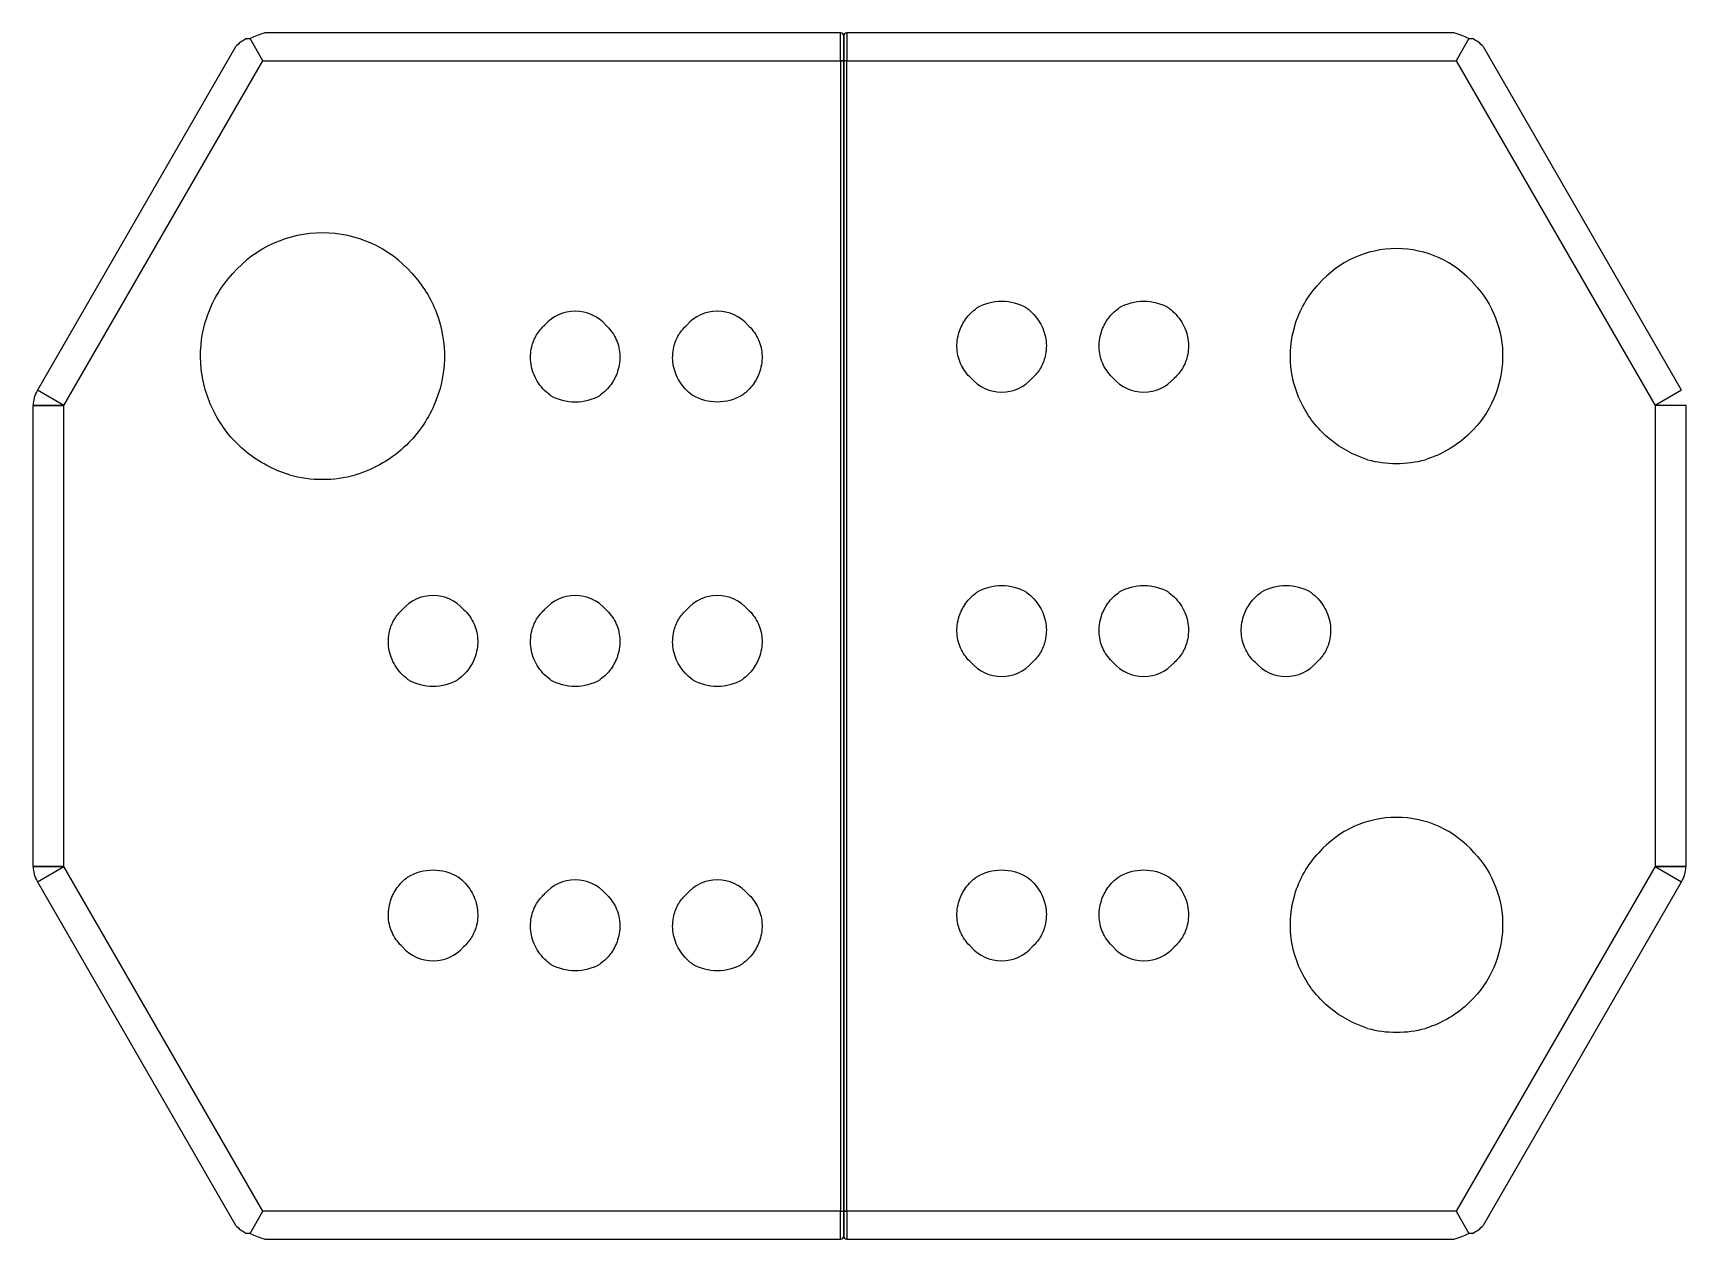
# Model space of a CAD drawing. Header units: millimetres. Extents: x -52 to 52, y -38 to 38.
import ezdxf

# ---------------------------------------------------------------- set-up
doc = ezdxf.new("R2010")
doc.units = ezdxf.units.MM
doc.layers.get('0').update_dxf_attribs({"linetype": 'CONTINUOUS'})

msp = doc.modelspace()

# ---------------------------------------------------------------- linework, layer by layer
for p, q in [((-37.77, 36.41), (-38.58, 37.82)), ((-37.77, 36.41), (-38.58, 37.82)), ((-1.2, 38.17), (-37.67, 38.17)), ((-1.2, 38.17), (-37.67, 38.17)), ((-1.2, 36.41), (-1.2, 38.17)), ((-1.2, 36.41), (-1.2, 38.17)), ((-1, 36.41), (-1, 37.99)), ((-1, 37.99), (-1, 36.41)), ((37.67, 38.17), (-0.8, 38.17)), ((-0.8, 38.17), (-0.8, 36.41)), ((37.67, 38.17), (-0.8, 38.17)), ((-0.8, 38.17), (-0.8, 36.41)), ((38.58, 37.82), (37.77, 36.41)), ((38.58, 37.82), (37.77, 36.41)), ((-39.5, 37.3), (-52.05, 15.56)), ((-1, -37.6), (-1, 37.6)), ((52.05, 15.56), (39.5, 37.3)), ((-50.37, 14.58), (-37.77, 36.41)), ((-37.77, 36.41), (-1.2, 36.41)), ((-1.2, 36.41), (-1, 36.41)), ((-1.2, 36.41), (-1, 36.41)), ((-0.8, 36.41), (-1, 36.41)), ((-0.8, 36.41), (-1, 36.41)), ((-0.8, 36.41), (37.77, 36.41)), ((37.77, 36.41), (50.37, 14.58)), ((-50.37, 14.58), (-52.05, 15.56)), ((-50.37, 14.58), (-52.05, 15.56)), ((52.05, 15.56), (50.37, 14.58)), ((-52.33, 14.58), (-50.37, 14.58)), ((-50.37, -14.58), (-52.33, -14.58)), ((-52.05, -15.56), (-50.37, -14.58)), ((-52.05, -15.56), (-50.37, -14.58)), ((-37.77, -36.41), (-50.37, -14.58)), ((50.37, -14.58), (37.77, -36.41)), ((50.37, -14.58), (52.05, -15.56)), ((52.33, -14.58), (50.37, -14.58)), ((50.37, -14.58), (52.05, -15.56)), ((-52.05, -15.56), (-39.5, -37.3)), ((39.5, -37.3), (52.05, -15.56)), ((-38.58, -37.82), (-37.77, -36.41)), ((-38.58, -37.82), (-37.77, -36.41)), ((-1.2, -36.41), (-37.77, -36.41)), ((-1.2, -38.17), (-1.2, -36.41)), ((-1.2, -36.41), (-1, -36.41)), ((-1.2, -38.17), (-1.2, -36.41)), ((-1, -36.41), (-1, -37.99)), ((-0.8, -36.41), (-1, -36.41)), ((-1, -37.99), (-1, -36.41)), ((-0.8, -36.41), (-0.8, -38.17)), ((-0.8, -36.41), (-0.8, -38.17)), ((37.77, -36.41), (-0.8, -36.41)), ((37.77, -36.41), (38.58, -37.82)), ((37.77, -36.41), (38.58, -37.82)), ((-37.67, -38.17), (-1.2, -38.17)), ((-0.8, -38.17), (37.67, -38.17))]:
    msp.add_line(p, q)
for points in [[(-1.2, 36.41), (-1.2, -36.41), (-37.77, -36.41), (-50.37, -14.58), (-50.37, 14.58), (-37.77, 36.41)], [(-1, 36.41), (-1.2, 36.41), (-1.2, -36.41), (-1, -36.41)], [(-1, -36.41), (-0.8, -36.41), (-0.8, 36.41), (-1, 36.41)], [(-0.8, -36.41), (-0.8, 36.41), (37.77, 36.41), (50.37, 14.58), (50.37, -14.58), (37.77, -36.41)], [(-50.37, 14.58), (-52.33, 14.58), (-52.33, -14.58), (-50.37, -14.58)], [(50.37, -14.58), (52.33, -14.58), (52.33, 14.58), (50.37, 14.58)]]:
    msp.add_lwpolyline(points, close=True)
for centre, radius, start, end in [((-34, 18), 7.52, 41.0496, 138.9504), ((34, 18), 6.52, 41.0496, 138.9504), ((9, 18), 3.18, 59.8597, 120.1403), ((18, 18), 3.18, 59.8597, 120.1403), ((-18, 18), 2.56, 40.9457, 139.0543), ((-9, 18), 2.56, 40.9457, 139.0543), ((9, 18), 2.56, 220.9457, 319.0543), ((18, 18), 2.56, 220.9457, 319.0543), ((-18, 18), 3.18, 239.8597, 300.1403), ((-9, 18), 3.17, 239.8597, 300.1403), ((34, 18), 7.08, 255.0013, 284.9987), ((-34, 18), 8.08, 255.0013, 284.9987), ((9, 0), 3.18, 59.8597, 120.1403), ((18, 0), 3.18, 59.8597, 120.1403), ((27, 0), 3.18, 59.8597, 120.1403), ((-27, 0), 2.56, 40.9457, 139.0543), ((-18, 0), 2.56, 40.9457, 139.0543), ((-9, 0), 2.56, 40.9457, 139.0543), ((9, 0), 2.56, 220.9457, 319.0543), ((18, 0), 2.56, 220.9457, 319.0543), ((27, 0), 2.56, 220.9457, 319.0543), ((-27, 0), 3.18, 239.8597, 300.1403), ((-18, 0), 3.18, 239.8597, 300.1403), ((-9, 0), 3.18, 239.8597, 300.1403), ((34, -18), 6.52, 41.0496, 138.9504), ((-27, -18), 3.17, 59.8597, 120.1403), ((-18, -18), 2.56, 40.9457, 139.0543), ((-9, -18), 2.56, 40.9457, 139.0543), ((9, -18), 3.17, 59.8597, 120.1403), ((18, -18), 3.17, 59.8597, 120.1403), ((-27, -18), 2.56, 220.9457, 319.0543), ((9, -18), 2.56, 220.9457, 319.0543), ((18, -18), 2.56, 220.9457, 319.0543), ((-18, -18), 3.18, 239.8597, 300.1403), ((-9, -18), 3.18, 239.8597, 300.1403), ((34, -18), 7.08, 255.0013, 284.9987)]:
    msp.add_arc(centre, radius, start, end)
for centre, major_axis, ratio, start_param, end_param in [((-37.81, 36.33), (2.14, 0.57), 0.79259, 1.841341, 2.241002), ((-37.67, 36.41), (-3.08, -1.29), 0.496309, 4.507116, 4.799871), ((-1.2, 37.99), (0.2, 0), 0.879274, 6.283185, 7.853982), ((-1.2, 37.99), (0.2, 0), 0.879274, 6.283185, 7.853982), ((-0.8, 37.99), (-0.2, 0), 0.879274, 4.712389, 6.283185), ((-0.8, 37.99), (-0.2, 0), 0.879274, 4.712389, 6.283185), ((37.67, 36.41), (3.08, -1.29), 0.496309, 1.483314, 1.776069), ((37.81, 36.33), (2.14, -0.57), 0.79259, 0.90059, 1.300252), ((-50.37, 14.58), (1, 1.73), 0.973579, 1.570796, 2.082879), ((-50.37, -14.58), (-1, 1.73), 0.973579, 1.058714, 1.570796), ((50.37, -14.58), (-1, -1.73), 0.973579, 1.570796, 2.082879), ((-37.81, -36.33), (2.14, -0.57), 0.79259, 4.042183, 4.441844), ((37.81, -36.33), (-2.14, -0.57), 0.79259, 1.841341, 2.241002), ((-37.67, -36.41), (-3.08, 1.29), 0.496309, 1.483314, 1.776069), ((-1.2, -37.99), (0.2, 0), 0.879274, 4.712389, 6.283185), ((-0.8, -37.99), (-0.2, 0), 0.879274, 0, 1.570796), ((37.67, -36.41), (3.08, 1.29), 0.496309, 4.507116, 4.799871)]:
    msp.add_ellipse(centre, major_axis=major_axis, ratio=ratio, start_param=start_param, end_param=end_param)
for points in [[(-38.82, 37.81), (-38.75, 37.82), (-38.67, 37.82), (-38.58, 37.82)], [(38.82, -37.81), (38.75, -37.82), (38.67, -37.82), (38.58, -37.82)]]:
    msp.add_open_spline(points, degree=3)
for points, knots in [([(38.58, 37.82), (38.65, 37.82), (38.72, 37.82), (38.8, 37.81), (38.81, 37.81), (38.82, 37.81)], [1.90508845, 1.90508845, 1.90508845, 1.90508845, 1.93278742, 1.93278742, 1.93856031, 1.93856031, 1.93856031, 1.93856031]), ([(-36.09, 10.2), (-37.09, 10.5), (-38.02, 11), (-39.63, 12.31), (-40.29, 13.11), (-41.26, 14.91), (-41.57, 15.89), (-41.78, 17.9), (-41.7, 18.91), (-41.25, 20.44), (-41.02, 20.99), (-40.43, 22.03), (-40.07, 22.51), (-39.67, 22.94)], [0, 0, 0, 0, 0.313271, 0.313271, 0.622438, 0.622438, 0.927502, 0.927502, 1.228461, 1.228461, 1.407828, 1.407828, 1.585684, 1.585684, 1.585684, 1.585684]), ([(-28.33, 22.94), (-27.66, 22.22), (-27.13, 21.37), (-26.43, 19.52), (-26.26, 18.52), (-26.31, 16.51), (-26.53, 15.52), (-27.36, 13.65), (-27.95, 12.8), (-29.14, 11.65), (-29.64, 11.27), (-30.73, 10.64), (-31.31, 10.38), (-31.91, 10.2)], [0, 0, 0, 0, 0.295536, 0.295536, 0.595173, 0.595173, 0.898908, 0.898908, 1.206742, 1.206742, 1.394269, 1.394269, 1.583304, 1.583304, 1.583304, 1.583304]), ([(32.17, 11.16), (31.3, 11.44), (30.48, 11.87), (29.09, 13.03), (28.51, 13.73), (27.67, 15.3), (27.4, 16.16), (27.23, 17.91), (27.31, 18.78), (27.7, 20.12), (27.91, 20.6), (28.42, 21.49), (28.73, 21.91), (29.08, 22.28)], [0, 0, 0, 0, 0.274182, 0.274182, 0.544261, 0.544261, 0.810237, 0.810237, 1.072109, 1.072109, 1.228179, 1.228179, 1.382734, 1.382734, 1.382734, 1.382734]), ([(38.92, 22.28), (39.5, 21.66), (39.96, 20.93), (40.59, 19.32), (40.74, 18.46), (40.7, 16.71), (40.51, 15.84), (39.8, 14.2), (39.29, 13.46), (38.25, 12.45), (37.81, 12.12), (36.87, 11.55), (36.36, 11.33), (35.83, 11.16)], [0, 0, 0, 0, 0.256439, 0.256439, 0.516977, 0.516977, 0.781614, 0.781614, 1.050347, 1.050347, 1.214593, 1.214593, 1.380352, 1.380352, 1.380352, 1.380352]), ([(7.07, 16.32), (6.81, 16.55), (6.61, 16.82), (6.3, 17.44), (6.2, 17.79), (6.15, 18.52), (6.2, 18.89), (6.41, 19.54), (6.55, 19.82), (6.92, 20.33), (7.15, 20.56), (7.41, 20.75)], [0, 0, 0, 0, 0.101569, 0.101569, 0.2083013, 0.2083013, 0.3201956, 0.3201956, 0.41268, 0.41268, 0.508353, 0.508353, 0.508353, 0.508353]), ([(10.59, 20.75), (10.92, 20.51), (11.19, 20.21), (11.6, 19.53), (11.74, 19.17), (11.85, 18.43), (11.84, 18.06), (11.69, 17.43), (11.59, 17.17), (11.3, 16.71), (11.13, 16.5), (10.93, 16.32)], [0, 0, 0, 0, 0.1207781, 0.1207781, 0.2363784, 0.2363784, 0.3467999, 0.3467999, 0.4303124, 0.4303124, 0.5106627, 0.5106627, 0.5106627, 0.5106627]), ([(16.07, 16.32), (15.81, 16.55), (15.61, 16.82), (15.3, 17.44), (15.2, 17.79), (15.15, 18.52), (15.2, 18.89), (15.41, 19.54), (15.55, 19.82), (15.92, 20.33), (16.15, 20.56), (16.41, 20.75)], [0, 0, 0, 0, 0.101569, 0.101569, 0.2083013, 0.2083013, 0.3201956, 0.3201956, 0.41268, 0.41268, 0.508353, 0.508353, 0.508353, 0.508353]), ([(19.59, 20.75), (19.92, 20.51), (20.19, 20.21), (20.6, 19.53), (20.74, 19.17), (20.85, 18.43), (20.84, 18.06), (20.69, 17.43), (20.59, 17.17), (20.3, 16.71), (20.13, 16.5), (19.93, 16.32)], [0, 0, 0, 0, 0.1207781, 0.1207781, 0.2363784, 0.2363784, 0.3467999, 0.3467999, 0.4303124, 0.4303124, 0.5106627, 0.5106627, 0.5106627, 0.5106627]), ([(-19.59, 15.25), (-19.92, 15.49), (-20.19, 15.79), (-20.6, 16.47), (-20.74, 16.83), (-20.85, 17.57), (-20.84, 17.94), (-20.69, 18.57), (-20.59, 18.83), (-20.3, 19.29), (-20.13, 19.5), (-19.93, 19.68)], [0, 0, 0, 0, 0.1207781, 0.1207781, 0.2363784, 0.2363784, 0.3467999, 0.3467999, 0.4303124, 0.4303124, 0.5106627, 0.5106627, 0.5106627, 0.5106627]), ([(-16.07, 19.68), (-15.81, 19.45), (-15.61, 19.18), (-15.3, 18.56), (-15.2, 18.21), (-15.15, 17.48), (-15.2, 17.11), (-15.41, 16.46), (-15.55, 16.18), (-15.92, 15.67), (-16.15, 15.44), (-16.41, 15.25)], [0, 0, 0, 0, 0.101569, 0.101569, 0.2083013, 0.2083013, 0.3201956, 0.3201956, 0.41268, 0.41268, 0.508353, 0.508353, 0.508353, 0.508353]), ([(-10.59, 15.25), (-10.92, 15.49), (-11.19, 15.79), (-11.6, 16.47), (-11.74, 16.83), (-11.85, 17.57), (-11.84, 17.94), (-11.69, 18.57), (-11.59, 18.83), (-11.3, 19.29), (-11.13, 19.5), (-10.93, 19.68)], [0, 0, 0, 0, 0.1207781, 0.1207781, 0.2363784, 0.2363784, 0.3467999, 0.3467999, 0.4303124, 0.4303124, 0.5106627, 0.5106627, 0.5106627, 0.5106627]), ([(-7.07, 19.68), (-6.81, 19.45), (-6.61, 19.18), (-6.3, 18.56), (-6.2, 18.21), (-6.15, 17.48), (-6.2, 17.11), (-6.41, 16.46), (-6.55, 16.18), (-6.92, 15.67), (-7.15, 15.44), (-7.41, 15.25)], [0, 0, 0, 0, 0.101569, 0.101569, 0.2083013, 0.2083013, 0.3201956, 0.3201956, 0.41268, 0.41268, 0.508353, 0.508353, 0.508353, 0.508353]), ([(7.07, -1.68), (6.81, -1.45), (6.61, -1.18), (6.3, -0.56), (6.2, -0.21), (6.15, 0.52), (6.2, 0.89), (6.41, 1.54), (6.55, 1.82), (6.92, 2.33), (7.15, 2.56), (7.41, 2.75)], [0, 0, 0, 0, 0.101569, 0.101569, 0.2083013, 0.2083013, 0.3201956, 0.3201956, 0.41268, 0.41268, 0.508353, 0.508353, 0.508353, 0.508353]), ([(10.59, 2.75), (10.92, 2.51), (11.19, 2.21), (11.6, 1.53), (11.74, 1.17), (11.85, 0.43), (11.84, 0.06), (11.69, -0.57), (11.59, -0.83), (11.3, -1.29), (11.13, -1.5), (10.93, -1.68)], [0, 0, 0, 0, 0.1207781, 0.1207781, 0.2363784, 0.2363784, 0.3467999, 0.3467999, 0.4303124, 0.4303124, 0.5106627, 0.5106627, 0.5106627, 0.5106627]), ([(16.07, -1.68), (15.81, -1.45), (15.61, -1.18), (15.3, -0.56), (15.2, -0.21), (15.15, 0.52), (15.2, 0.89), (15.41, 1.54), (15.55, 1.82), (15.92, 2.33), (16.15, 2.56), (16.41, 2.75)], [0, 0, 0, 0, 0.101569, 0.101569, 0.2083013, 0.2083013, 0.3201956, 0.3201956, 0.41268, 0.41268, 0.508353, 0.508353, 0.508353, 0.508353]), ([(19.59, 2.75), (19.92, 2.51), (20.19, 2.21), (20.6, 1.53), (20.74, 1.17), (20.85, 0.43), (20.84, 0.06), (20.69, -0.57), (20.59, -0.83), (20.3, -1.29), (20.13, -1.5), (19.93, -1.68)], [0, 0, 0, 0, 0.1207781, 0.1207781, 0.2363784, 0.2363784, 0.3467999, 0.3467999, 0.4303124, 0.4303124, 0.5106627, 0.5106627, 0.5106627, 0.5106627]), ([(25.07, -1.68), (24.81, -1.45), (24.61, -1.18), (24.3, -0.56), (24.2, -0.21), (24.15, 0.52), (24.2, 0.89), (24.41, 1.54), (24.55, 1.82), (24.92, 2.33), (25.15, 2.56), (25.41, 2.75)], [0, 0, 0, 0, 0.101569, 0.101569, 0.2083013, 0.2083013, 0.3201956, 0.3201956, 0.41268, 0.41268, 0.508353, 0.508353, 0.508353, 0.508353]), ([(28.59, 2.75), (28.92, 2.51), (29.19, 2.21), (29.6, 1.53), (29.74, 1.17), (29.85, 0.43), (29.84, 0.06), (29.69, -0.57), (29.59, -0.83), (29.3, -1.29), (29.13, -1.5), (28.93, -1.68)], [0, 0, 0, 0, 0.1207781, 0.1207781, 0.2363784, 0.2363784, 0.3467999, 0.3467999, 0.4303124, 0.4303124, 0.5106627, 0.5106627, 0.5106627, 0.5106627]), ([(-28.59, -2.75), (-28.92, -2.51), (-29.19, -2.21), (-29.6, -1.53), (-29.74, -1.17), (-29.85, -0.43), (-29.84, -0.06), (-29.69, 0.57), (-29.59, 0.83), (-29.3, 1.29), (-29.13, 1.5), (-28.93, 1.68)], [0, 0, 0, 0, 0.1207781, 0.1207781, 0.2363784, 0.2363784, 0.3467999, 0.3467999, 0.4303124, 0.4303124, 0.5106627, 0.5106627, 0.5106627, 0.5106627]), ([(-25.07, 1.68), (-24.81, 1.45), (-24.61, 1.18), (-24.3, 0.56), (-24.2, 0.21), (-24.15, -0.52), (-24.2, -0.89), (-24.41, -1.54), (-24.55, -1.82), (-24.92, -2.33), (-25.15, -2.56), (-25.41, -2.75)], [0, 0, 0, 0, 0.101569, 0.101569, 0.2083013, 0.2083013, 0.3201956, 0.3201956, 0.41268, 0.41268, 0.508353, 0.508353, 0.508353, 0.508353]), ([(-19.59, -2.75), (-19.92, -2.51), (-20.19, -2.21), (-20.6, -1.53), (-20.74, -1.17), (-20.85, -0.43), (-20.84, -0.06), (-20.69, 0.57), (-20.59, 0.83), (-20.3, 1.29), (-20.13, 1.5), (-19.93, 1.68)], [0, 0, 0, 0, 0.1207781, 0.1207781, 0.2363784, 0.2363784, 0.3467999, 0.3467999, 0.4303124, 0.4303124, 0.5106627, 0.5106627, 0.5106627, 0.5106627]), ([(-16.07, 1.68), (-15.81, 1.45), (-15.61, 1.18), (-15.3, 0.56), (-15.2, 0.21), (-15.15, -0.52), (-15.2, -0.89), (-15.41, -1.54), (-15.55, -1.82), (-15.92, -2.33), (-16.15, -2.56), (-16.41, -2.75)], [0, 0, 0, 0, 0.101569, 0.101569, 0.2083013, 0.2083013, 0.3201956, 0.3201956, 0.41268, 0.41268, 0.508353, 0.508353, 0.508353, 0.508353]), ([(-10.59, -2.75), (-10.92, -2.51), (-11.19, -2.21), (-11.6, -1.53), (-11.74, -1.17), (-11.85, -0.43), (-11.84, -0.06), (-11.69, 0.57), (-11.59, 0.83), (-11.3, 1.29), (-11.13, 1.5), (-10.93, 1.68)], [0, 0, 0, 0, 0.1207781, 0.1207781, 0.2363784, 0.2363784, 0.3467999, 0.3467999, 0.4303124, 0.4303124, 0.5106627, 0.5106627, 0.5106627, 0.5106627]), ([(-7.07, 1.68), (-6.81, 1.45), (-6.61, 1.18), (-6.3, 0.56), (-6.2, 0.21), (-6.15, -0.52), (-6.2, -0.89), (-6.41, -1.54), (-6.55, -1.82), (-6.92, -2.33), (-7.15, -2.56), (-7.41, -2.75)], [0, 0, 0, 0, 0.101569, 0.101569, 0.2083013, 0.2083013, 0.3201956, 0.3201956, 0.41268, 0.41268, 0.508353, 0.508353, 0.508353, 0.508353]), ([(32.17, -24.84), (31.3, -24.56), (30.48, -24.13), (29.09, -22.97), (28.51, -22.27), (27.67, -20.7), (27.4, -19.84), (27.23, -18.09), (27.31, -17.22), (27.7, -15.88), (27.91, -15.4), (28.42, -14.51), (28.73, -14.09), (29.08, -13.72)], [0, 0, 0, 0, 0.274182, 0.274182, 0.544261, 0.544261, 0.810237, 0.810237, 1.072109, 1.072109, 1.228179, 1.228179, 1.382734, 1.382734, 1.382734, 1.382734]), ([(38.92, -13.72), (39.5, -14.34), (39.96, -15.07), (40.59, -16.68), (40.74, -17.54), (40.7, -19.29), (40.51, -20.16), (39.8, -21.8), (39.29, -22.54), (38.25, -23.55), (37.81, -23.88), (36.87, -24.45), (36.36, -24.67), (35.83, -24.84)], [0, 0, 0, 0, 0.256439, 0.256439, 0.516977, 0.516977, 0.781614, 0.781614, 1.050347, 1.050347, 1.214593, 1.214593, 1.380352, 1.380352, 1.380352, 1.380352]), ([(-28.93, -19.68), (-29.19, -19.45), (-29.39, -19.18), (-29.7, -18.56), (-29.8, -18.21), (-29.85, -17.48), (-29.8, -17.11), (-29.59, -16.46), (-29.45, -16.18), (-29.08, -15.67), (-28.85, -15.44), (-28.59, -15.25)], [0, 0, 0, 0, 0.101569, 0.101569, 0.2083013, 0.2083013, 0.3201956, 0.3201956, 0.41268, 0.41268, 0.508353, 0.508353, 0.508353, 0.508353]), ([(-25.41, -15.25), (-25.08, -15.49), (-24.81, -15.79), (-24.4, -16.47), (-24.26, -16.83), (-24.15, -17.57), (-24.16, -17.94), (-24.31, -18.57), (-24.41, -18.83), (-24.7, -19.29), (-24.87, -19.5), (-25.07, -19.68)], [0, 0, 0, 0, 0.1207781, 0.1207781, 0.2363784, 0.2363784, 0.3467999, 0.3467999, 0.4303124, 0.4303124, 0.5106627, 0.5106627, 0.5106627, 0.5106627]), ([(7.07, -19.68), (6.81, -19.45), (6.61, -19.18), (6.3, -18.56), (6.2, -18.21), (6.15, -17.48), (6.2, -17.11), (6.41, -16.46), (6.55, -16.18), (6.92, -15.67), (7.15, -15.44), (7.41, -15.25)], [0, 0, 0, 0, 0.101569, 0.101569, 0.2083013, 0.2083013, 0.3201956, 0.3201956, 0.41268, 0.41268, 0.508353, 0.508353, 0.508353, 0.508353]), ([(10.59, -15.25), (10.92, -15.49), (11.19, -15.79), (11.6, -16.47), (11.74, -16.83), (11.85, -17.57), (11.84, -17.94), (11.69, -18.57), (11.59, -18.83), (11.3, -19.29), (11.13, -19.5), (10.93, -19.68)], [0, 0, 0, 0, 0.1207781, 0.1207781, 0.2363784, 0.2363784, 0.3467999, 0.3467999, 0.4303124, 0.4303124, 0.5106627, 0.5106627, 0.5106627, 0.5106627]), ([(16.07, -19.68), (15.81, -19.45), (15.61, -19.18), (15.3, -18.56), (15.2, -18.21), (15.15, -17.48), (15.2, -17.11), (15.41, -16.46), (15.55, -16.18), (15.92, -15.67), (16.15, -15.44), (16.41, -15.25)], [0, 0, 0, 0, 0.101569, 0.101569, 0.2083013, 0.2083013, 0.3201956, 0.3201956, 0.41268, 0.41268, 0.508353, 0.508353, 0.508353, 0.508353]), ([(19.59, -15.25), (19.92, -15.49), (20.19, -15.79), (20.6, -16.47), (20.74, -16.83), (20.85, -17.57), (20.84, -17.94), (20.69, -18.57), (20.59, -18.83), (20.3, -19.29), (20.13, -19.5), (19.93, -19.68)], [0, 0, 0, 0, 0.1207781, 0.1207781, 0.2363784, 0.2363784, 0.3467999, 0.3467999, 0.4303124, 0.4303124, 0.5106627, 0.5106627, 0.5106627, 0.5106627]), ([(-19.59, -20.75), (-19.92, -20.51), (-20.19, -20.21), (-20.6, -19.53), (-20.74, -19.17), (-20.85, -18.43), (-20.84, -18.06), (-20.69, -17.43), (-20.59, -17.17), (-20.3, -16.71), (-20.13, -16.5), (-19.93, -16.32)], [0, 0, 0, 0, 0.1207781, 0.1207781, 0.2363784, 0.2363784, 0.3467999, 0.3467999, 0.4303124, 0.4303124, 0.5106627, 0.5106627, 0.5106627, 0.5106627]), ([(-16.07, -16.32), (-15.81, -16.55), (-15.61, -16.82), (-15.3, -17.44), (-15.2, -17.79), (-15.15, -18.52), (-15.2, -18.89), (-15.41, -19.54), (-15.55, -19.82), (-15.92, -20.33), (-16.15, -20.56), (-16.41, -20.75)], [0, 0, 0, 0, 0.101569, 0.101569, 0.2083013, 0.2083013, 0.3201956, 0.3201956, 0.41268, 0.41268, 0.508353, 0.508353, 0.508353, 0.508353]), ([(-10.59, -20.75), (-10.92, -20.51), (-11.19, -20.21), (-11.6, -19.53), (-11.74, -19.17), (-11.85, -18.43), (-11.84, -18.06), (-11.69, -17.43), (-11.59, -17.17), (-11.3, -16.71), (-11.13, -16.5), (-10.93, -16.32)], [0, 0, 0, 0, 0.1207781, 0.1207781, 0.2363784, 0.2363784, 0.3467999, 0.3467999, 0.4303124, 0.4303124, 0.5106627, 0.5106627, 0.5106627, 0.5106627]), ([(-7.07, -16.32), (-6.81, -16.55), (-6.61, -16.82), (-6.3, -17.44), (-6.2, -17.79), (-6.15, -18.52), (-6.2, -18.89), (-6.41, -19.54), (-6.55, -19.82), (-6.92, -20.33), (-7.15, -20.56), (-7.41, -20.75)], [0, 0, 0, 0, 0.101569, 0.101569, 0.2083013, 0.2083013, 0.3201956, 0.3201956, 0.41268, 0.41268, 0.508353, 0.508353, 0.508353, 0.508353]), ([(-38.58, -37.82), (-38.65, -37.82), (-38.72, -37.82), (-38.8, -37.81), (-38.81, -37.81), (-38.82, -37.81)], [1.90508845, 1.90508845, 1.90508845, 1.90508845, 1.93278742, 1.93278742, 1.93856031, 1.93856031, 1.93856031, 1.93856031])]:
    msp.add_open_spline(points, degree=3, knots=knots)

doc.saveas('drawing.dxf')
